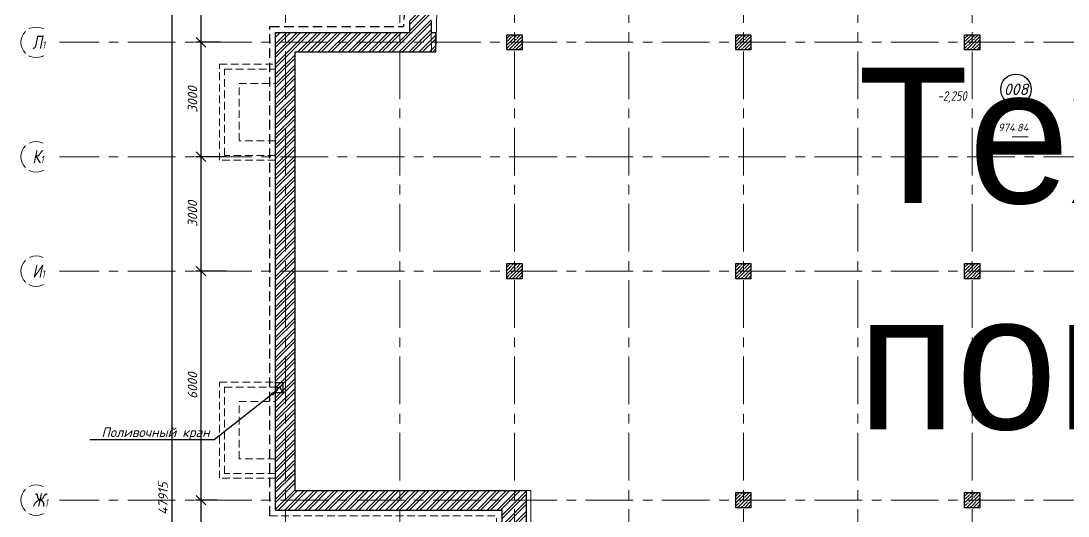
# Model space of a CAD drawing. Header units: millimetres. Extents: x -8417289 to 9420486, y -51311 to 166017.
# Drawn here: x -360106 to -332662, y 106183 to 119161 of the extents above; entities that cross this region are included whole.
import ezdxf
from ezdxf import colors
from ezdxf.entities.mleader import LeaderData, LeaderLine
from ezdxf.enums import TextEntityAlignment as Align
from ezdxf.math import Vec2, Vec3

# ---------------------------------------------------------------- set-up
doc = ezdxf.new("R2018")
doc.units = ezdxf.units.MM
for name, pattern in [('ADSK_Скрыто', [6, 3, -3]), ('ADSK_Штриховая_ш2 п1', [3, 2, -1]), ('CENTER', [2, 1.25, -0.25, 0.25, -0.25]), ('TRATTEGGIATA', [0.75, 0.5, -0.25])]:
    doc.linetypes.add(name, pattern=pattern)
doc.layers.get('Defpoints').update_dxf_attribs({"color": 6})
for name, color, linetype, lineweight in [('_Скрыто_', 7, 'ADSK_Скрыто', 9), ('АР_Выноски АПР', 7, 'Continuous', 5), ('АР_Колонны', 5, 'Continuous', 30), ('АР_Колонны Штрих', 250, 'Continuous', 5), ('АР_Маркер экспликации', 239, 'Continuous', 13), ('АР_МосжилНии_Стены', 202, 'Continuous', 30), ('АР_Номер помещения', 1, 'Continuous', 25), ('АР_Оси', 193, 'Continuous', 9), ('АР_Оси размеры', 164, 'Continuous', 9), ('АР_Отметки', 250, 'Continuous', 15), ('АР_Помещения_площадь', 19, 'Continuous', 9), ('АР_тонкая линия', 250, 'Continuous', 0), ('АР_Штриховка кирпич', 250, 'Continuous', 9), ('Подвал', 250, 'Continuous', 30)]:
    doc.layers.add(name, color=color, linetype=linetype, lineweight=lineweight)
doc.layers.add('АР_Названия помещений', color=124, linetype='Continuous', lineweight=5, plot=False)
doc.styles.add('ISOCPEUR', font='isocpeui.ttf', dxfattribs={"height": 250})
doc.styles.get("Standard").update_dxf_attribs({"font": 'arial.ttf'})
doc.styles.add('ГОСТ 2.304', font='', dxfattribs={"width": 0.7})
doc.styles.get('ГОСТ 2.304').set_extended_font_data('ISOCPEUR')
doc.dimstyles.new('СПДС', dxfattribs={"dimscale": 100, "dimtxt": 2.5, "dimasz": 2.5, "dimexe": 1.5, "dimexo": 0, "dimgap": 1, "dimtad": 1, "dimdec": 0, "dimrnd": 1, "dimtxsty": 'ГОСТ 2.304', "dimblk": 'OBLIQUE', "dimcen": 2.5, "dimdle": 1.5, "dimadec": 0, "dimazin": 2, "dimtfac": 0.75, "dimtdec": 0, "dimtmove": 1, "dimatfit": 3, "dimfxl": 1, "dimtolj": 1, "dimarcsym": 1})
pattern_1 = [(45, (0, 0), (-132.58252, 132.58252), []), (45, (88.39, 0), (-132.58252, 132.58252), [])]

# ---------------------------------------------------------------- blocks, each defined once
blk = doc.blocks.new('_Oblique')
at = {"color": 8, "linetype": 'ByBlock', "lineweight": -2}
blk.add_line((-0.5, -0.5), (0.5, 0.5), dxfattribs=at)
blk = doc.blocks.new('*D615')
at = {"layer": 'Defpoints', "color": 0, "ltscale": 100, "transparency": 16777216}
for p in [(-355385, 106601), (-354961, 106601), (-354822, 103601)]:
    blk.add_point(p, dxfattribs=at)
at = {"layer": 'АР_Оси размеры', "color": 8, "lineweight": -2, "ltscale": 100, "transparency": 16777216}
for p, q in [((-354961, 106601), (-355535, 106601)), ((-355385, 103451), (-355385, 106751)), ((-354822, 103601), (-355535, 103601))]:
    blk.add_line(p, q, dxfattribs=at)
at = {"layer": 'АР_Оси размеры', "color": 8, "lineweight": -2, "ltscale": 100, "transparency": 16777216, "xscale": 250, "yscale": 250, "zscale": 250}
for p, rotation in [((-355385, 106601), 90), ((-355385, 103601), 270)]:
    blk.add_blockref('_Oblique', p, dxfattribs=dict(at, rotation=rotation))
at = {"layer": 'АР_Оси размеры', "color": 8, "ltscale": 100, "transparency": 16777216, "insert": (-355610, 105101), "char_height": 250, "attachment_point": 5, "rotation": 90, "style": 'ISOCPEUR'}
blk.add_mtext('\\A1;3000', dxfattribs=at)
blk = doc.blocks.new('*D616')
at = {"layer": 'Defpoints', "color": 0, "ltscale": 100, "transparency": 16777216}
for p in [(-355385, 112601), (-354730, 112601), (-354961, 106601)]:
    blk.add_point(p, dxfattribs=at)
at = {"layer": 'АР_Оси размеры', "color": 8, "lineweight": -2, "ltscale": 100, "transparency": 16777216}
for p, q in [((-354730, 112601), (-355535, 112601)), ((-355385, 106451), (-355385, 112751)), ((-354961, 106601), (-355535, 106601))]:
    blk.add_line(p, q, dxfattribs=at)
at = {"layer": 'АР_Оси размеры', "color": 8, "lineweight": -2, "ltscale": 100, "transparency": 16777216, "xscale": 250, "yscale": 250, "zscale": 250}
for p, rotation in [((-355385, 112601), 90), ((-355385, 106601), 270)]:
    blk.add_blockref('_Oblique', p, dxfattribs=dict(at, rotation=rotation))
at = {"layer": 'АР_Оси размеры', "color": 8, "ltscale": 100, "transparency": 16777216, "insert": (-355610, 109601), "char_height": 250, "attachment_point": 5, "rotation": 90, "style": 'ISOCPEUR'}
blk.add_mtext('\\A1;6000', dxfattribs=at)
blk = doc.blocks.new('*D617')
at = {"layer": 'Defpoints', "color": 0, "ltscale": 100, "transparency": 16777216}
for p in [(-355385, 115601), (-354873, 115601), (-354730, 112601)]:
    blk.add_point(p, dxfattribs=at)
at = {"layer": 'АР_Оси размеры', "color": 8, "lineweight": -2, "ltscale": 100, "transparency": 16777216}
for p, q in [((-354873, 115601), (-355535, 115601)), ((-355385, 112451), (-355385, 115751)), ((-354730, 112601), (-355535, 112601))]:
    blk.add_line(p, q, dxfattribs=at)
at = {"layer": 'АР_Оси размеры', "color": 8, "lineweight": -2, "ltscale": 100, "transparency": 16777216, "xscale": 250, "yscale": 250, "zscale": 250}
for p, rotation in [((-355385, 115601), 90), ((-355385, 112601), 270)]:
    blk.add_blockref('_Oblique', p, dxfattribs=dict(at, rotation=rotation))
at = {"layer": 'АР_Оси размеры', "color": 8, "ltscale": 100, "transparency": 16777216, "insert": (-355610, 114101), "char_height": 250, "attachment_point": 5, "rotation": 90, "style": 'ISOCPEUR'}
blk.add_mtext('\\A1;3000', dxfattribs=at)
blk = doc.blocks.new('*D618')
at = {"layer": 'Defpoints', "color": 0, "ltscale": 100, "transparency": 16777216}
for p in [(-355385, 118601), (-354873, 118601), (-354730, 115601)]:
    blk.add_point(p, dxfattribs=at)
at = {"layer": 'АР_Оси размеры', "color": 8, "lineweight": -2, "ltscale": 100, "transparency": 16777216}
for p, q in [((-354873, 118601), (-355535, 118601)), ((-355385, 115451), (-355385, 118751)), ((-354730, 115601), (-355535, 115601))]:
    blk.add_line(p, q, dxfattribs=at)
at = {"layer": 'АР_Оси размеры', "color": 8, "lineweight": -2, "ltscale": 100, "transparency": 16777216, "xscale": 250, "yscale": 250, "zscale": 250}
for p, rotation in [((-355385, 118601), 90), ((-355385, 115601), 270)]:
    blk.add_blockref('_Oblique', p, dxfattribs=dict(at, rotation=rotation))
at = {"layer": 'АР_Оси размеры', "color": 8, "ltscale": 100, "transparency": 16777216, "insert": (-355610, 117101), "char_height": 250, "attachment_point": 5, "rotation": 90, "style": 'ISOCPEUR'}
blk.add_mtext('\\A1;3000', dxfattribs=at)
blk = doc.blocks.new('*D619')
at = {"layer": 'Defpoints', "color": 0, "ltscale": 100, "transparency": 16777216}
for p in [(-355385, 121601), (-354725, 121601), (-354873, 118601)]:
    blk.add_point(p, dxfattribs=at)
at = {"layer": 'АР_Оси размеры', "color": 8, "lineweight": -2, "ltscale": 100, "transparency": 16777216}
for p, q in [((-354725, 121601), (-355535, 121601)), ((-355385, 118451), (-355385, 121751)), ((-354873, 118601), (-355535, 118601))]:
    blk.add_line(p, q, dxfattribs=at)
at = {"layer": 'АР_Оси размеры', "color": 8, "lineweight": -2, "ltscale": 100, "transparency": 16777216, "xscale": 250, "yscale": 250, "zscale": 250}
for p, rotation in [((-355385, 121601), 90), ((-355385, 118601), 270)]:
    blk.add_blockref('_Oblique', p, dxfattribs=dict(at, rotation=rotation))
at = {"layer": 'АР_Оси размеры', "color": 8, "ltscale": 100, "transparency": 16777216, "insert": (-355610, 120101), "char_height": 250, "attachment_point": 5, "rotation": 90, "style": 'ISOCPEUR'}
blk.add_mtext('\\A1;3000', dxfattribs=at)
blk = doc.blocks.new('*D622')
at = {"layer": 'Defpoints', "color": 0, "ltscale": 100, "transparency": 16777216}
for p in [(-356211, 130601), (-356211, 82686), (-356155, 82686)]:
    blk.add_point(p, dxfattribs=at)
at = {"layer": 'АР_Оси размеры', "color": 8, "lineweight": -2, "ltscale": 100, "transparency": 16777216}
for p, q in [((-356155, 130751), (-356155, 82536)), ((-356211, 130601), (-356005, 130601)), ((-356211, 82686), (-356005, 82686))]:
    blk.add_line(p, q, dxfattribs=at)
at = {"layer": 'АР_Оси размеры', "color": 8, "lineweight": -2, "ltscale": 100, "transparency": 16777216, "xscale": 250, "yscale": 250, "zscale": 250}
for p, rotation in [((-356155, 130601), 90), ((-356155, 82686), 270)]:
    blk.add_blockref('_Oblique', p, dxfattribs=dict(at, rotation=rotation))
at = {"layer": 'АР_Оси размеры', "color": 8, "ltscale": 100, "transparency": 16777216, "insert": (-356382, 106643), "char_height": 250, "attachment_point": 5, "rotation": 90, "style": 'ISOCPEUR'}
blk.add_mtext('\\A1;47915', dxfattribs=at)
blk = doc.blocks.new('*U254')
at = {"layer": 'АР_Номер помещения', "color": 8}
blk.add_circle((-11974, -849), 400, dxfattribs=at)
at = {"layer": 'АР_Помещения_площадь', "color": 8}
blk.add_line((-11653, -2097), (-12075, -2097), dxfattribs=at)
at = {"color": 8, "style": 'ISOCPEUR', "flags": 1}
blk.add_attdef('КАТЕГОРИЯ', (-499, -2092), '', height=250, dxfattribs=at)
at = {"layer": 'АР_Номер помещения', "color": 8, "style": 'ISOCPEUR'}
blk.add_attdef('НОМЕР_ПОМЕЩЕНИЯ', text='', height=300, dxfattribs=at).set_placement((-11974, -849), align=Align.MIDDLE_CENTER)
at = {"layer": 'АР_Помещения_площадь', "color": 8, "lineweight": 30, "flags": 104}
blk.add_attdef('ИМЯ_ПОМЕЩЕНИЯ', text='', height=100, dxfattribs=at).set_placement((158, 1217), align=Align.MIDDLE_CENTER)
at = {"layer": 'АР_Помещения_площадь', "color": 8, "style": 'ISOCPEUR'}
blk.add_attdef('ПЛОЩАДЬ_ПОМЕЩЕНИЯ', text='', height=200, dxfattribs=at).set_placement((-11648, -1851), align=Align.MIDDLE_RIGHT)
blk = doc.blocks.new('_DotSmall')
at = {"color": 8, "linetype": 'ByBlock', "const_width": 0.5}
blk.add_lwpolyline([(-0.0625, 0, 1), (0.0625, 0, 1)], format="xyb", close=True, dxfattribs=at)

msp = doc.modelspace()

# ---------------------------------------------------------------- hatches: boundary and pattern name
at = {"layer": 'АР_Колонны Штрих', "ltscale": 100}
h = msp.add_hatch(dxfattribs=at)
h.set_pattern_fill('ANSI35', color=8, scale=500)
h.set_pattern_definition([(45, (-1304424.17, 158672.16), (-88.388348, 88.388348), []), (45, (-1304335.78, 158672.16), (-88.388348, 88.388348), [156.25, -31.25, 0, -31.25])])
h.paths.add_polyline_path([(-346972.07, 118800.68), (-347372.07, 118800.68), (-347372.07, 118400.68), (-346972.07, 118400.68)])
h = msp.add_hatch(dxfattribs=at)
h.set_pattern_fill('ANSI35', color=8, scale=500)
h.set_pattern_definition([(45, (-1298424.17, 158672.16), (-88.388348, 88.388348), []), (45, (-1298335.78, 158672.16), (-88.388348, 88.388348), [156.25, -31.25, 0, -31.25])])
h.paths.add_polyline_path([(-340972.07, 118800.68), (-341372.07, 118800.68), (-341372.07, 118400.68), (-340972.07, 118400.68)])
h = msp.add_hatch(dxfattribs=at)
h.set_pattern_fill('ANSI35', color=8, scale=500)
h.set_pattern_definition([(45, (-1292424.17, 158672.16), (-88.388348, 88.388348), []), (45, (-1292335.78, 158672.16), (-88.388348, 88.388348), [156.25, -31.25, 0, -31.25])])
h.paths.add_polyline_path([(-334972.07, 118800.68), (-335372.07, 118800.68), (-335372.07, 118400.68), (-334972.07, 118400.68)])
h = msp.add_hatch(dxfattribs=at)
h.set_pattern_fill('ANSI35', color=8, scale=500)
h.set_pattern_definition([(45, (-1304424.17, 152672.16), (-88.388348, 88.388348), []), (45, (-1304335.78, 152672.16), (-88.388348, 88.388348), [156.25, -31.25, 0, -31.25])])
h.paths.add_polyline_path([(-346972.07, 112800.68), (-347372.07, 112800.68), (-347372.07, 112400.68), (-346972.07, 112400.68)])
h = msp.add_hatch(dxfattribs=at)
h.set_pattern_fill('ANSI35', color=8, scale=500)
h.set_pattern_definition([(45, (-1298424.17, 152672.16), (-88.388348, 88.388348), []), (45, (-1298335.78, 152672.16), (-88.388348, 88.388348), [156.25, -31.25, 0, -31.25])])
h.paths.add_polyline_path([(-340972.07, 112800.68), (-341372.07, 112800.68), (-341372.07, 112400.68), (-340972.07, 112400.68)])
h = msp.add_hatch(dxfattribs=at)
h.set_pattern_fill('ANSI35', color=8, scale=500)
h.set_pattern_definition([(45, (-1292424.17, 152672.16), (-88.388348, 88.388348), []), (45, (-1292335.78, 152672.16), (-88.388348, 88.388348), [156.25, -31.25, 0, -31.25])])
h.paths.add_polyline_path([(-334972.07, 112800.68), (-335372.07, 112800.68), (-335372.07, 112400.68), (-334972.07, 112400.68)])
h = msp.add_hatch(dxfattribs=at)
h.set_pattern_fill('ANSI35', color=8, scale=500)
h.set_pattern_definition([(45, (-1298424.17, 146672.16), (-88.388348, 88.388348), []), (45, (-1298335.78, 146672.16), (-88.388348, 88.388348), [156.25, -31.25, 0, -31.25])])
h.paths.add_polyline_path([(-340972.07, 106800.68), (-341372.07, 106800.68), (-341372.07, 106400.68), (-340972.07, 106400.68)])
h = msp.add_hatch(dxfattribs=at)
h.set_pattern_fill('ANSI35', color=8, scale=500)
h.set_pattern_definition([(45, (-1292424.17, 146672.16), (-88.388348, 88.388348), []), (45, (-1292335.78, 146672.16), (-88.388348, 88.388348), [156.25, -31.25, 0, -31.25])])
h.paths.add_polyline_path([(-334972.07, 106800.68), (-335372.07, 106800.68), (-335372.07, 106400.68), (-334972.07, 106400.68)])
at = {"layer": 'АР_Штриховка кирпич', "ltscale": 100}
h = msp.add_hatch(dxfattribs=at)
h.set_pattern_fill('ANSI32', color=8, scale=500)
h.set_pattern_definition(pattern_1)
h.paths.add_polyline_path([(-347172.07, 124324.5), (-347174.02, 124322.55), (-347452.15, 124600.68), (-347174.02, 124888.24), (-346891.18, 124605.39)], flags=16)
edge = h.paths.add_edge_path()
edge.add_line((-349232.07, 118860.68), (-349355.37, 118860.68))
edge.add_line((-349355.37, 118860.68), (-349355.37, 119160.68))
edge.add_arc((-341163.87, 118592.48), 8211.19, 93.967965, 176.032035, ccw=False)
edge.add_line((-341732.07, 126783.98), (-341732.07, 127350.91))
edge.add_arc((-341172.12, 118600.82), 8767.98, 93.661589, 123.745076)
edge.add_arc((-341172.07, 118600.68), 8768.12, 123.744822, 152.844957)
edge.add_arc((-341172.07, 118600.68), 8768.12, 152.844957, 176.338157)
edge.add_line((-349922.29, 119160.68), (-349922.29, 118860.68))
edge.add_line((-349922.29, 118860.68), (-353432.07, 118860.82))
edge.add_line((-353432.07, 118860.82), (-353432.07, 116760.02))
edge.add_line((-353432.07, 116760.02), (-353313.16, 116760.02))
edge.add_line((-353313.16, 116760.02), (-353313.16, 116644.08))
edge.add_line((-353313.16, 116644.08), (-352922.07, 116644.08))
edge.add_line((-352922.07, 116644.08), (-352922.07, 118350.68))
edge.add_line((-352922.07, 118350.68), (-349232.07, 118350.41))
edge.add_line((-349232.07, 118350.41), (-349232.07, 118860.68))
h = msp.add_hatch(dxfattribs=at)
h.set_pattern_fill('ANSI32', color=8, scale=500)
h.set_pattern_definition(pattern_1)
h.paths.add_polyline_path([(-352922.07, 116711.02), (-353313.16, 116711.02), (-353313.16, 116776.02), (-353432.07, 116776.02), (-353432.07, 107137.25), (-352922.07, 107137.25)])
h = msp.add_hatch(dxfattribs=at)
h.set_pattern_fill('ANSI32', color=8, scale=500)
h.set_pattern_definition(pattern_1)
h.paths.add_polyline_path([(-352922.07, 107275.68), (-353313.16, 107275.68), (-353313.16, 107340.68), (-353432.07, 107340.68), (-353432.07, 106340.68), (-347492.19, 106340.68), (-346852.19, 106850.68), (-352922.07, 106850.68)])
h = msp.add_hatch(dxfattribs=at)
h.set_pattern_fill('ANSI32', color=8, scale=500)
h.set_pattern_definition(pattern_1)
h.paths.add_polyline_path([(-347492.24, 102840.39), (-346852.14, 102840.39), (-346852.07, 106850.68), (-347492.19, 106340.68)])
h.paths.add_polyline_path([(-347492.1, 89148.64), (-346852.07, 89148.64), (-346852.14, 101675.39), (-347492.24, 101675.39)])
h.paths.add_polyline_path([(-346852.07, 87938.64), (-347492.09, 87938.64), (-347492.07, 83698.48), (-346852.07, 83698.48)])

# ---------------------------------------------------------------- linework, layer by layer
at = {"color": 8, "linetype": 'TRATTEGGIATA', "ltscale": 500}
for p, q in [((-353582.07, 106190.68), (-353582.07, 119010.68)), ((-353582.07, 119010.68), (-350080.77, 119010.68))]:
    msp.add_line(p, q, dxfattribs=at)
msp.add_arc((-341172.07, 118600.68), 8918.12, 92.635033, 177.364966, dxfattribs=at)
at = {"layer": '_Скрыто_', "color": 8, "lineweight": 13, "ltscale": 500}
for points in [[(-346852.19, 82685.68), (-346852.19, 106850.68), (-352922.07, 106850.68), (-352922.07, 118350.68), (-349232.07, 118350.68), (-349188.43, 120337.93), (-348470.74, 122343.59), (-347172.07, 124193.54), (-345516.46, 125558.14), (-343560.06, 126447.82), (-341732.07, 126783.98), (-340922.07, 126783.98), (-340922.07, 130350.68), (-332422.07, 130350.68)], [(-332422.07, 130350.68), (-340922.07, 130350.68), (-340922.07, 126786.03), (-342274.62, 126728.68), (-343935.1, 126323.74), (-345562.81, 125528.99), (-347854.51, 123357.25), (-348868.8, 121436.24), (-349355.37, 118860.68), (-349347.51, 118350.68), (-352922.07, 118350.68), (-352922.07, 106850.68), (-346742.19, 106850.68), (-346742.19, 82785.68)], [(-346852.19, 82685.68), (-346852.19, 106850.68)]]:
    msp.add_lwpolyline(points, dxfattribs=at)
at = {"layer": '_Скрыто_', "color": 8, "linetype": 'ADSK_Штриховая_ш2 п1', "ltscale": 100}
for points in [[(-353432.07, 115507.47), (-354900.47, 115507.47), (-354900.47, 118028.68), (-353432.07, 118028.68)], [(-353432.07, 115637.47), (-354770.47, 115637.47), (-354770.47, 117898.68), (-353432.07, 117898.68)], [(-353432.07, 116017.47), (-354390.47, 116017.47), (-354390.47, 117518.68), (-353432.07, 117518.68)], [(-353432.07, 107172.68), (-354900.47, 107172.68), (-354900.47, 109693.9), (-353432.07, 109693.9)], [(-353432.07, 107302.68), (-354770.47, 107302.68), (-354770.47, 109563.9), (-353432.07, 109563.9)], [(-353432.07, 107682.68), (-354390.47, 107682.68), (-354390.47, 109183.9), (-353432.07, 109183.9)]]:
    msp.add_lwpolyline(points, dxfattribs=at)
at = {"layer": 'АР_Колонны', "color": 8, "ltscale": 100}
for points in [[(-347372.07, 118800.68), (-346972.07, 118800.68), (-346972.07, 118400.68), (-347372.07, 118400.68)], [(-341372.07, 118800.68), (-340972.07, 118800.68), (-340972.07, 118400.68), (-341372.07, 118400.68)], [(-335372.07, 118800.68), (-334972.07, 118800.68), (-334972.07, 118400.68), (-335372.07, 118400.68)], [(-347372.07, 112800.68), (-346972.07, 112800.68), (-346972.07, 112400.68), (-347372.07, 112400.68)], [(-341372.07, 112800.68), (-340972.07, 112800.68), (-340972.07, 112400.68), (-341372.07, 112400.68)], [(-335372.07, 112800.68), (-334972.07, 112800.68), (-334972.07, 112400.68), (-335372.07, 112400.68)], [(-341372.07, 106800.68), (-340972.07, 106800.68), (-340972.07, 106400.68), (-341372.07, 106400.68)], [(-335372.07, 106800.68), (-334972.07, 106800.68), (-334972.07, 106400.68), (-335372.07, 106400.68)]]:
    msp.add_lwpolyline(points, close=True, dxfattribs=at)
at = {"layer": 'АР_МосжилНии_Стены', "color": 8, "ltscale": 100}
for p, q in [((-353432.07, 116499.05), (-353432.07, 118860.68)), ((-353432.07, 118860.68), (-349922.29, 118860.68)), ((-349355.37, 118860.68), (-349232.07, 118860.68)), ((-349232.07, 118350.68), (-349232.07, 118860.68)), ((-352922.07, 116564.05), (-352922.07, 118350.68)), ((-352922.07, 118350.68), (-349232.07, 118350.68)), ((-353432.07, 107095.23), (-353432.07, 116776.02)), ((-352922.07, 107160.23), (-352922.07, 116711.02)), ((-353432.07, 106340.68), (-353432.07, 107340.68)), ((-352922.07, 106850.68), (-352922.07, 107275.68)), ((-352922.07, 106850.68), (-346852.19, 106850.68)), ((-346852.19, 102840.39), (-346852.19, 106850.68)), ((-353432.07, 106340.68), (-347492.19, 106340.68)), ((-347492.19, 102840.39), (-347492.19, 106340.68))]:
    msp.add_line(p, q, dxfattribs=at)
for points in [[(-349922.29, 119160.68), (-349922.29, 118860.68)], [(-349355.37, 119160.68), (-349355.37, 118860.68)]]:
    msp.add_lwpolyline(points, dxfattribs=at)
msp.add_lwpolyline([(-353232.52, 109420.72), (-353232.52, 109671.05), (-353432.07, 109671.05), (-353432.07, 109420.72)], close=True, dxfattribs=at)
at = {"layer": 'АР_Оси', "color": 8, "linetype": 'CENTER', "ltscale": 1000}
for p, q in [((-353172.07, 134363.15), (-353172.07, 78630.8)), ((-350172.07, 134363.15), (-350172.07, 78630.8)), ((-347172.07, 134363.15), (-347172.07, 78630.8)), ((-344172.07, 134363.15), (-344172.07, 78630.8)), ((-341172.07, 134363.15), (-341172.07, 78630.8)), ((-338172.07, 134363.15), (-338172.07, 78630.8)), ((-335172.07, 134363.15), (-335172.07, 78630.8)), ((-359305.77, 118600.68), (-276127.36, 118600.68)), ((-359305.77, 115600.68), (-276127.36, 115600.68)), ((-359305.77, 112600.68), (-276127.36, 112600.68)), ((-359305.77, 106600.68), (-276127.36, 106600.68))]:
    msp.add_line(p, q, dxfattribs=at)
at = {"layer": 'АР_Оси', "color": 8, "ltscale": 0.5}
for centre in [(-359705.77, 118600.68), (-359705.77, 115600.68), (-359705.77, 112600.68), (-359705.77, 106600.68)]:
    msp.add_circle(centre, 400, dxfattribs=at)
at = {"layer": 'АР_тонкая линия', "color": 8, "linetype": 'ADSK_Штриховая_ш2 п1', "ltscale": 100}
for p in [(-353582.07, 106190.68), (-347642.19, 103230.27, 0.38)]:
    msp.add_line(p, (-347642.19, 106190.68, 0), dxfattribs=at)
at = {"layer": 'Подвал', "color": 8, "ltscale": 100}
msp.add_line((-353313.25, 109545.88), (-353432.07, 109545.88), dxfattribs=at)
msp.add_arc((-353232.52, 109545.88), 80.73, 90, 270, dxfattribs=at)

# ---------------------------------------------------------------- block references
at = {"layer": 'АР_Маркер экспликации', "color": 8}
ref = msp.add_blockref('*U254', (-322053.15, 118218.25), dxfattribs=at)
ref.add_attrib('НОМЕР_ПОМЕЩЕНИЯ', '008', dxfattribs={"layer": 'АР_Номер помещения', "color": 8, "height": 300, "style": 'ISOCPEUR'}).set_placement((-334027.22, 117369.01), align=Align.MIDDLE_CENTER)
lines = msp.add_mtext('Техническое помещение для прокладки инженерных коммуникаций', dxfattribs={"layer": 'АР_Названия помещений', "color": 8, "insert": (-338172.07, 117939), "char_height": 3554.348, "width": 926.94, "attachment_point": 1})
ref.add_attrib('ИМЯ_ПОМЕЩЕНИЯ', '', (-338172.07, 117939), dxfattribs={"flags": 104}).embed_mtext(lines)
ref.add_attrib('ПЛОЩАДЬ_ПОМЕЩЕНИЯ', '974.84', dxfattribs={"layer": 'АР_Помещения_площадь', "color": 8, "height": 200, "style": 'ISOCPEUR'}).set_placement((-333701.36, 116367.51), align=Align.MIDDLE_RIGHT)

# ---------------------------------------------------------------- dimensions: what is measured, and where the dimension line sits
at = {"layer": 'АР_Оси размеры', "color": 8, "ltscale": 100}
for base, p1, p2, picture, middle in [((-356155.32, 82685.68), (-356211.13, 130600.68), (-356211.13, 82685.68), '*D622', (-356381.93, 106643.18)), ((-355384.75, 121600.68), (-354873.49, 118600.68), (-354725.31, 121600.68), '*D619', (-355609.75, 120100.68)), ((-355384.75, 118600.68), (-354730.48, 115600.68), (-354873.49, 118600.68), '*D618', (-355609.75, 117100.68)), ((-355384.75, 115600.68), (-354730.48, 112600.68), (-354873.49, 115600.68), '*D617', (-355609.75, 114100.68)), ((-355384.75, 112600.68), (-354961.27, 106600.68), (-354730.48, 112600.68), '*D616', (-355609.75, 109600.68)), ((-355384.75, 106600.68), (-354821.78, 103600.68), (-354961.27, 106600.68), '*D615', (-355609.75, 105100.68))]:
    dim = msp.add_linear_dim(base=base, p1=p1, p2=p2, angle=90, dimstyle='СПДС', override={"dimtxsty": 'ISOCPEUR', "dimclrd": 8, "dimclre": 8, "dimclrt": 8}, dxfattribs=at)
    dim.commit()
    dim.dimension.update_dxf_attribs({"geometry": picture, "text_midpoint": middle})

# ---------------------------------------------------------------- leaders
at = {"layer": 'АР_Выноски АПР', "color": 8}
ml = msp.add_multileader_mtext('Standard', dxfattribs=at)
ml.set_content('\\A1;Поливочный кран', color=8, style='ISOCPEUR')
ml.set_leader_properties(color=8)
ml.build(insert=Vec2(0, 0))
ml.multileader.update_dxf_attribs({"text_left_attachment_type": 6, "text_right_attachment_type": 6, "dogleg_length": 100, "arrow_head_size": 250})
ctx = ml.context
ctx.base_point, ctx.char_height, ctx.arrow_head_size, ctx.landing_gap_size, ctx.plane_origin = Vec3(-358019.67, 108179.34), 250, 250, 25, Vec3(-375427.93, 109725.66)
ctx.left_attachment, ctx.right_attachment = 6, 6
notes = []
notes.append((ctx, [(0, (1, 1, 0), (-355041.79, 108179.34), (-1, 0), 170.5, [(1, [(-353335.83, 109523.09)], 0, [])])]))
ctx.mtext.insert, ctx.mtext.width, ctx.mtext.flow_direction = Vec3(-357994.67, 108504.34), 6210.4874, 5
at = {"layer": 'АР_Отметки', "color": 8}
ml = msp.add_multileader_mtext('Standard', dxfattribs=at)
ml.set_content('{\\W0.8;-2,250}', color=8, style='ISOCPEUR')
ml.set_leader_properties(color=8, linetype='Continuous', lineweight=-1)
ml.set_arrow_properties(name='DOTSMALL')
ml.build(insert=Vec2(0, 0))
ml.multileader.update_dxf_attribs({"has_text_frame": 1, "text_left_attachment_type": 4, "text_right_attachment_type": 4, "dogleg_length": 100, "arrow_head_size": 180})
ctx = ml.context
ctx.base_point, ctx.char_height, ctx.arrow_head_size, ctx.landing_gap_size, ctx.plane_origin = Vec3(-336127.5, 116985.86, 0), 250, 180, 50, Vec3(-337173.96, 115928.76, 0)
ctx.left_attachment, ctx.right_attachment = 4, 4
notes.append((ctx, [(0, (0, 0, 0), (0, 0), (1, 0), 1, [])]))
ctx.mtext.insert, ctx.mtext.width, ctx.mtext.defined_height, ctx.mtext.line_spacing_style, ctx.mtext.flow_direction = Vec3(-336077.5, 117319.19, 0), 769.989, 343.89, 2, 5
for ctx, leaders in notes:
    for number, flags, end, landing, length, lines in leaders:
        leader = LeaderData()
        leader.index, (leader.has_last_leader_line, leader.has_dogleg_vector, leader.attachment_direction) = number, flags
        leader.last_leader_point, leader.dogleg_vector, leader.dogleg_length = Vec3(end), Vec3(landing), length
        for number, points, colour, breaks in lines:
            line = LeaderLine()
            line.index, line.vertices, line.color, line.breaks = number, Vec3.list(points), colors.encode_raw_color(colour), breaks
            leader.lines.append(line)
        ctx.leaders.append(leader)

# ---------------------------------------------------------------- next in the draw order: texts
at = {"layer": 'АР_Оси', "color": 8, "char_height": 350, "width": 528.8202, "attachment_point": 1, "line_spacing_factor": 1.149209, "style": 'ISOCPEUR', "bg_fill": 2}
for s, insert in [('{\\W0.8;Л\\H0.57143x;1}', (-359805.59, 118778.46)), ('{\\W0.8;К\\H0.57143x;1}', (-359805.59, 115778.46)), ('{\\W0.8;И\\H0.57143x;1}', (-359805.59, 112778.46)), ('{\\W0.8;Ж\\H0.57143x;1}', (-359805.59, 106778.46))]:
    msp.add_mtext(s, dxfattribs=dict(at, insert=insert))

doc.saveas('drawing.dxf')
